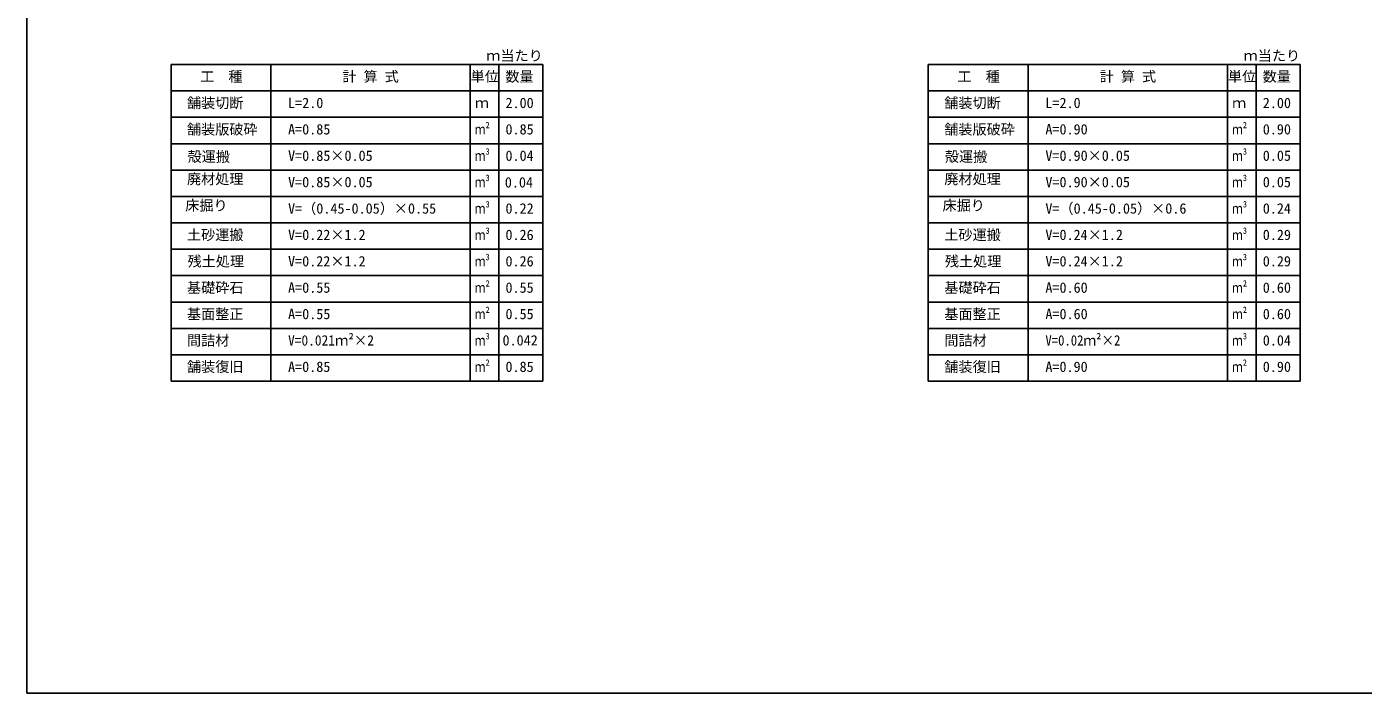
# Model space of a CAD drawing. Units: millimetres, scale not verified. Extents: x -9755 to 16726, y -7413 to 4835.
# Drawn here: x 3808 to 7355, y -7413 to -5644 of the extents above; entities that cross this region are included whole.
import ezdxf
from ezdxf.enums import TextEntityAlignment as Align

# ---------------------------------------------------------------- set-up
doc = ezdxf.new("R2010")
doc.units = ezdxf.units.MM
doc.header["$LTSCALE"] = 15
doc.layers.add('0-7', color=4, linetype='Continuous')
doc.layers.add('0-F', color=5, linetype='Continuous')
doc.styles.add('ＭＳ ゴシック', font='')
doc.styles.get('ＭＳ ゴシック').set_extended_font_data('MS Gothic')

msp = doc.modelspace()

# ---------------------------------------------------------------- linework, layer by layer
at = {"layer": '0-7', "color": 7}
for p, q in [((4191, -5744.77), (4191, -6584.77)), ((4456.23, -5744.77), (4456.23, -6584.77)), ((4985.04, -5744.77), (4985.04, -6584.77)), ((5060.83, -5744.77), (5060.83, -6584.77)), ((5177.71, -5744.77), (5177.71, -6584.77)), ((6200.45, -5744.77), (6200.45, -6584.77)), ((6465.68, -5744.77), (6465.68, -6584.77)), ((6994.49, -5744.77), (6994.49, -6584.77)), ((7070.27, -5744.77), (7070.27, -6584.77)), ((7187.15, -5744.77), (7187.15, -6584.77)), ((4191, -5814.77), (5177.71, -5814.77)), ((6200.45, -5814.77), (7187.15, -5814.77)), ((4191, -5884.77), (5177.71, -5884.77)), ((6200.45, -5884.77), (7187.15, -5884.77)), ((4191, -5954.77), (5177.71, -5954.77)), ((6200.45, -5954.77), (7187.15, -5954.77)), ((4191, -6024.77), (5177.71, -6024.77)), ((6200.45, -6024.77), (7187.15, -6024.77)), ((4191, -6094.77), (5177.71, -6094.77)), ((6200.45, -6094.77), (7187.15, -6094.77)), ((4191, -6164.77), (5177.71, -6164.77)), ((6200.45, -6164.77), (7187.15, -6164.77)), ((4191, -6234.77), (5177.71, -6234.77)), ((6200.45, -6234.77), (7187.15, -6234.77)), ((4191, -6304.77), (5177.71, -6304.77)), ((6200.45, -6304.77), (7187.15, -6304.77)), ((4191, -6374.77), (5177.71, -6374.77)), ((6200.45, -6374.77), (7187.15, -6374.77)), ((4191, -6444.77), (5177.71, -6444.77)), ((6200.45, -6444.77), (7187.15, -6444.77)), ((4191, -6514.77), (5177.71, -6514.77)), ((6200.45, -6514.77), (7187.15, -6514.77)), ((4191, -6584.77), (5177.71, -6584.77)), ((6200.45, -6584.77), (7187.15, -6584.77))]:
    msp.add_line(p, q, dxfattribs=at)
for points in [[(4191, -5744.77), (4456.23, -5744.77), (5177.71, -5744.77)], [(6200.45, -5744.77), (6465.68, -5744.77), (7187.15, -5744.77)]]:
    msp.add_lwpolyline(points, dxfattribs=at)
at = {"layer": '0-F'}
msp.add_lwpolyline([(3808.17, -7412.79), (3808.17, -3357.79), (9708.17, -3357.79), (9708.17, -7412.79)], close=True, dxfattribs=at)

# ---------------------------------------------------------------- texts
at = {"layer": '0-7', "style": 'ＭＳ ゴシック'}
for s, p in [('ｍ当たり', (5027.57, -5743.15)), ('ｍ当たり', (7037.02, -5743.15)), ('工\u3000種', (4268.23, -5798.52)), ('計 算 式', (4645.64, -5798.52)), ('単位', (4986.02, -5798.43)), ('数量', (5078.05, -5798.6)), ('工\u3000種', (6277.68, -5798.52)), ('計 算 式', (6655.08, -5798.52)), ('単位', (6995.46, -5798.43)), ('数量', (7087.49, -5798.6)), ('舗装切断', (4233.3, -5868.52)), ('L=2.0', (4501.63, -5868.52)), ('ｍ', (4997.11, -5868.52)), ('2.00', (5078.47, -5868.52)), ('舗装切断', (6242.74, -5868.52)), ('L=2.0', (6511.08, -5868.52)), ('ｍ', (7006.55, -5868.52)), ('2.00', (7087.91, -5868.52)), ('舗装版破砕', (4233.3, -5938.52)), ('A=0.85', (4501.63, -5938.52)), ('0.85', (5078.47, -5938.52)), ('舗装版破砕', (6242.74, -5938.52)), ('A=0.90', (6511.08, -5938.52)), ('0.90', (7087.91, -5938.52)), ('殻運搬', (4234.86, -6011.01)), ('V=0.85×0.05', (4501.63, -6008.52)), ('0.04', (5078.47, -6008.52)), ('殻運搬', (6244.3, -6011.01)), ('V=0.90×0.05', (6511.08, -6008.52)), ('0.05', (7087.91, -6008.52)), ('廃材処理', (4233.3, -6070.3)), ('V=0.85×0.05', (4501.63, -6078.52)), ('0.04', (5076.75, -6079.25)), ('廃材処理', (6242.74, -6070.3)), ('V=0.90×0.05', (6511.08, -6078.52)), ('0.05', (7087.91, -6078.52)), ('床掘り', (4228.62, -6140.5)), ('V=（0.45-0.05）×0.55', (4501.63, -6148.52)), ('0.22', (5078.47, -6148.52)), ('床掘り', (6238.06, -6140.5)), ('V=（0.45-0.05）×0.6', (6511.08, -6148.52)), ('0.24', (7087.91, -6148.52)), ('土砂運搬', (4233.3, -6218.52)), ('V=0.22×1.2', (4501.63, -6218.52)), ('0.26', (5078.47, -6218.52)), ('土砂運搬', (6242.74, -6218.52)), ('V=0.24×1.2', (6511.08, -6218.52)), ('0.29', (7087.91, -6218.52)), ('残土処理', (4234.86, -6288.71)), ('V=0.22×1.2', (4501.63, -6288.52)), ('0.26', (5078.47, -6288.52)), ('残土処理', (6244.3, -6288.71)), ('V=0.24×1.2', (6511.08, -6288.52)), ('0.29', (7087.91, -6288.52)), ('基礎砕石', (4233.3, -6358.52)), ('A=0.55', (4501.63, -6358.52)), ('0.55', (5078.47, -6358.52)), ('基礎砕石', (6242.74, -6358.52)), ('A=0.60', (6511.08, -6358.52)), ('0.60', (7087.91, -6358.52)), ('基面整正', (4233.3, -6428.52)), ('A=0.55', (4501.63, -6428.52)), ('0.55', (5078.47, -6428.52)), ('基面整正', (6242.74, -6428.52)), ('A=0.60', (6511.08, -6428.52)), ('0.60', (7087.91, -6428.52)), ('間詰材', (4233.3, -6498.52)), ('0.042', (5070.6, -6498.39)), ('間詰材', (6242.74, -6498.52)), ('0.04', (7087.91, -6498.52)), ('舗装復旧', (4233.3, -6568.52)), ('A=0.85', (4501.63, -6568.52)), ('0.85', (5078.47, -6568.52)), ('舗装復旧', (6242.74, -6568.52)), ('A=0.90', (6511.08, -6568.52)), ('0.90', (7087.91, -6568.52))]:
    msp.add_text(s, height=27.49, dxfattribs=at).set_placement(p, align=Align.BOTTOM_LEFT)
for s, width, p in [('ｍ²', 0.75, (4997.11, -5938.52)), ('ｍ²', 0.75, (7006.55, -5938.52)), ('ｍ³', 0.75, (4997.11, -6008.52)), ('ｍ³', 0.75, (7006.55, -6008.52)), ('ｍ³', 0.75, (4997.11, -6078.52)), ('ｍ³', 0.75, (7006.55, -6078.52)), ('ｍ³', 0.75, (4997.11, -6148.52)), ('ｍ³', 0.75, (7006.55, -6148.52)), ('ｍ³', 0.75, (4997.11, -6218.52)), ('ｍ³', 0.75, (7006.55, -6218.52)), ('ｍ³', 0.75, (4997.11, -6288.52)), ('ｍ³', 0.75, (7006.55, -6288.52)), ('ｍ²', 0.75, (4997.11, -6358.52)), ('ｍ²', 0.75, (7006.55, -6358.52)), ('ｍ²', 0.75, (4997.11, -6428.52)), ('ｍ²', 0.75, (7006.55, -6428.52)), ('V=0.021ｍ²×2', 0.95, (4501.63, -6498.52)), ('ｍ³', 0.75, (4997.11, -6498.52)), ('V=0.02ｍ²×2', 0.9, (6511.08, -6498.52)), ('ｍ³', 0.75, (7006.55, -6498.52)), ('ｍ²', 0.75, (4997.11, -6568.52)), ('ｍ²', 0.75, (7006.55, -6568.52))]:
    msp.add_text(s, height=27.49, dxfattribs=dict(at, width=width)).set_placement(p, align=Align.BOTTOM_LEFT)

doc.saveas('drawing.dxf')
